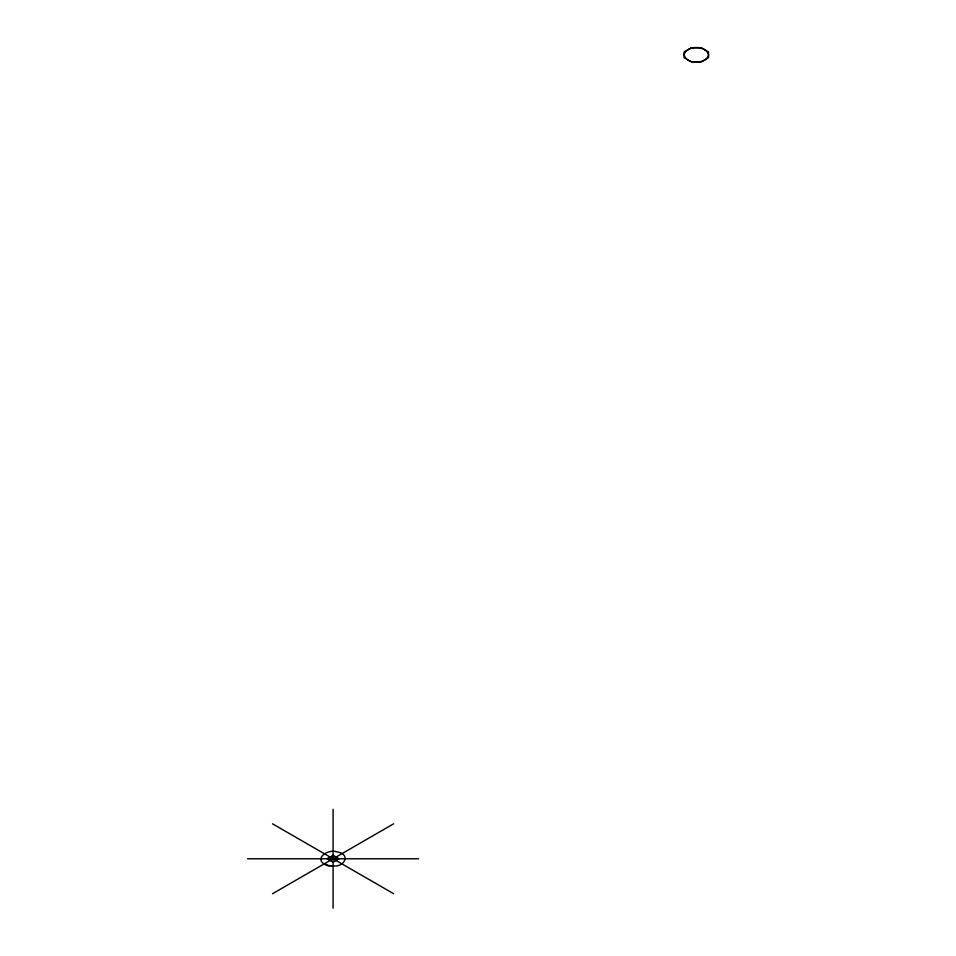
<?xml version="1.0" encoding="UTF-8"?>
<svg xmlns="http://www.w3.org/2000/svg" width="956" height="956" viewBox="0 0 956 956"><rect width="100%" height="100%" fill="white"/><g stroke="black" fill="none" stroke-linecap="round" stroke-linejoin="round"><path stroke-width="1.43" d="M272.532 893.717L393.621 823.821M333.082 865.825C344.148 867.701 351.366 854.234 337.265 851.951C327.131 848.235 311.56 860.364 328.123 865.825L333.082 865.825L328.338 865.479L324.49 863.722M247.461 858.775L418.692 858.775M272.532 823.821L393.621 893.717M333.082 809.338L333.082 908.2M684.102 54.504C685.822 64.638 705.719 64.673 708.539 55.209C706.807 45.075 686.922 45.04 684.102 54.504M691.367 47.8L684.102 51.994L684.102 57.718L691.367 61.913L701.274 61.913L708.539 57.718L708.539 51.994L701.274 47.8L691.367 47.8M333.082 855.273L327.024 858.775L333.082 862.264L339.129 858.775L333.082 855.273"/></g></svg>
